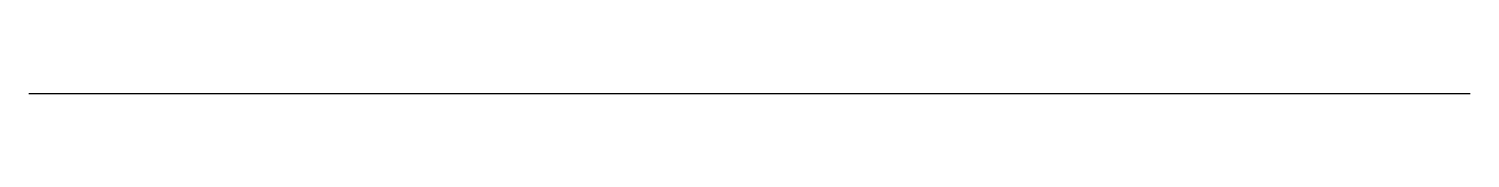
# Model space of a CAD drawing. Header units: millimetres. Extents: x 422575250 to 422605250, y 4448078450 to 4448078450.
import ezdxf

# ---------------------------------------------------------------- set-up
doc = ezdxf.new("R2010")
doc.units = ezdxf.units.MM

msp = doc.modelspace()

# ---------------------------------------------------------------- linework, layer by layer
at = {"layer": 'CIZGILER'}
msp.add_line((422575250, 4448078450), (422605250, 4448078450), dxfattribs=at)

doc.saveas('drawing.dxf')
